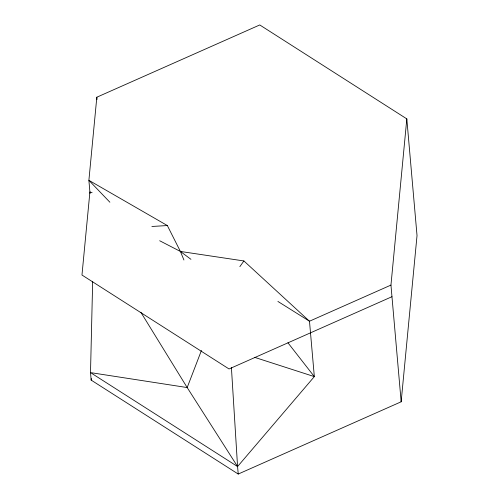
<?xml version="1.0" encoding="UTF-8"?>
<svg xmlns="http://www.w3.org/2000/svg" width="499" height="499" viewBox="0 0 499 499"><rect width="100%" height="100%" fill="white"/><g stroke="black" fill="none" stroke-linecap="round" stroke-linejoin="round"><path stroke-width="0.75" d="M92.658 281.604L90.512 372.61L91.167 380.113L238.229 474.05L401.159 401.789L417.027 235.59L406.816 118.887L259.754 24.95L96.825 97.211L88.891 180.314L90.038 193.462M91.167 380.113L91.317 378.566M401.159 401.789L390.954 285.085L406.816 118.887M201.434 350.473L187.181 387.561L237.574 466.546L238.229 474.05M239.857 266.653L243.899 260.952L309.486 321.219L314.333 376.614L237.574 466.546L90.512 372.61L187.181 387.561L140.861 312.293M390.954 285.085L309.486 321.219L277.899 301.44M391.964 296.705L229.041 368.967L81.973 275.03L89.907 191.928L92.109 192.695M151.883 226.471L167.346 225.554L180.407 251.452L183.931 260.016M159.674 240.736L180.407 251.452L243.899 260.952M254.615 357.346L314.333 376.614L287.954 342.807M167.346 225.554L88.891 180.314L109.88 202.232M180.407 251.452L190.955 259.33M96.825 97.211L97.024 99.532M231.399 367.32L237.574 466.546"/></g></svg>
